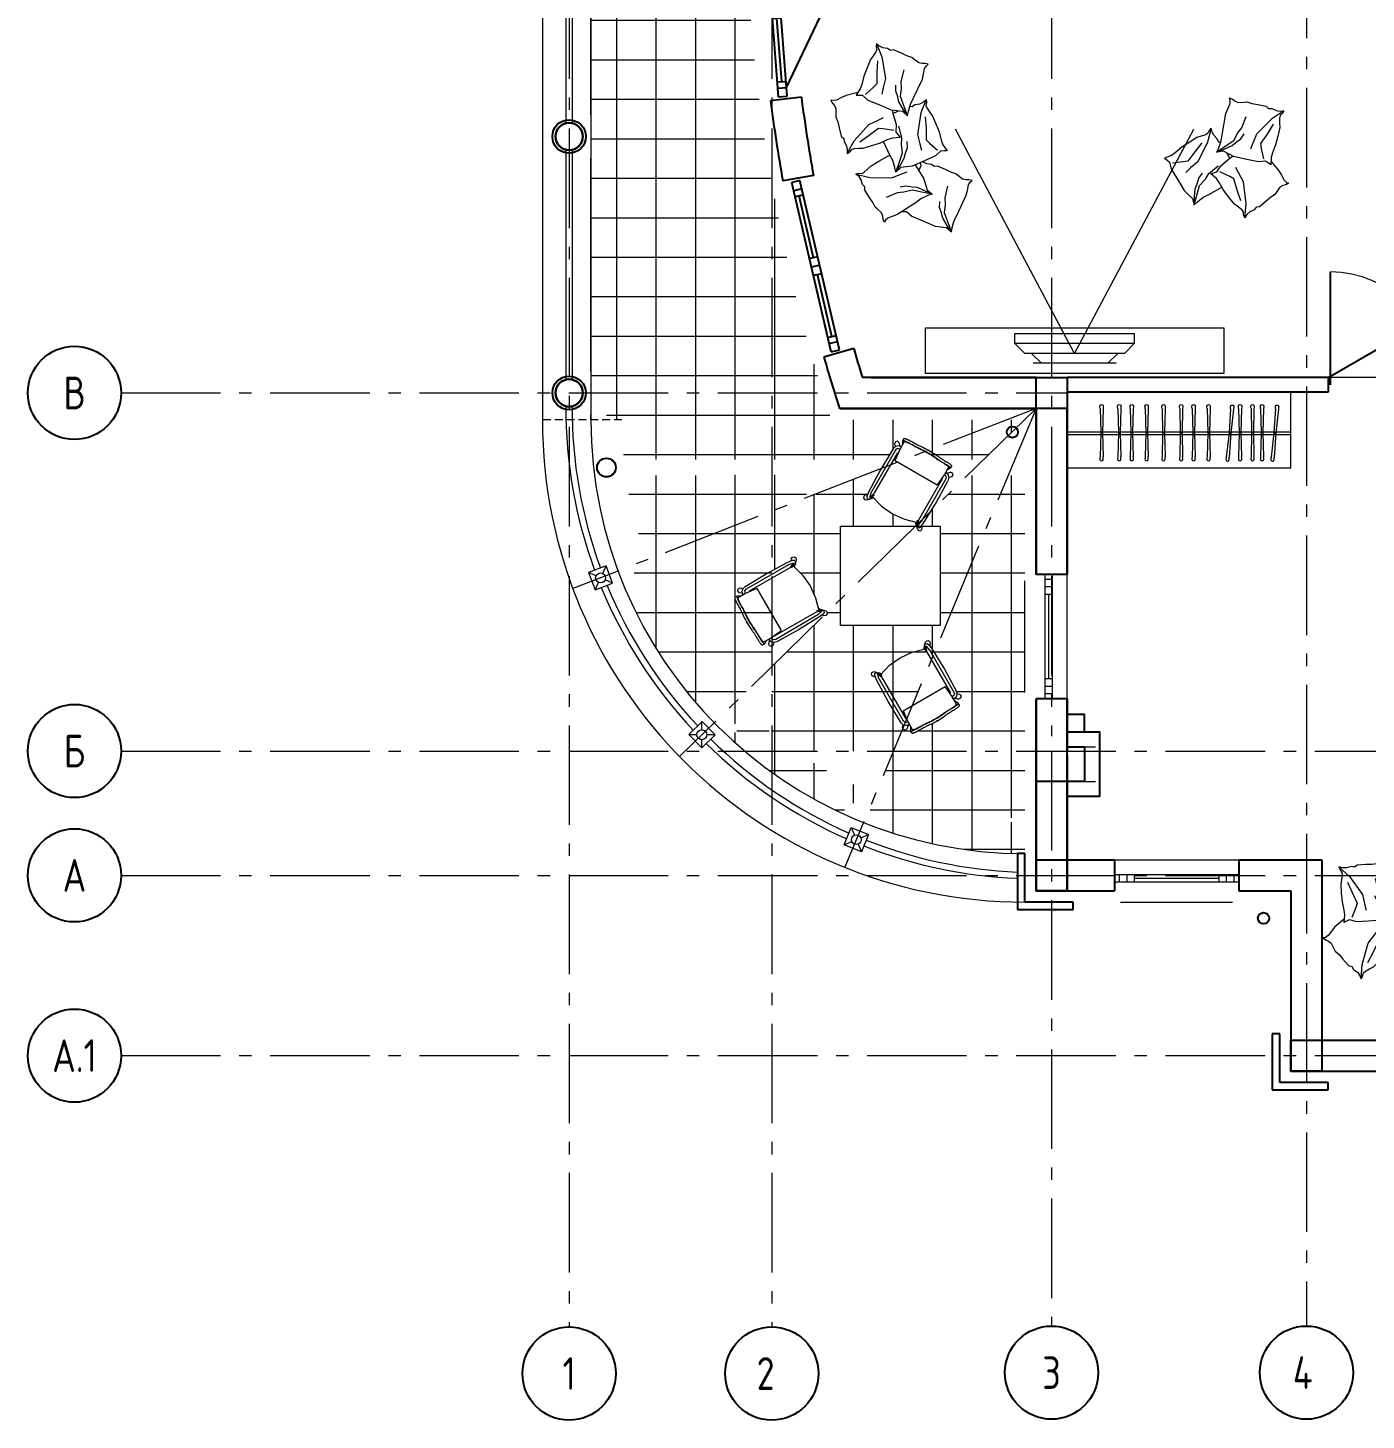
# Model space of a CAD drawing. Header units: millimetres. Extents: x -133165 to 20117, y 15722 to 63536.
# Drawn here: x -93596 to -82833, y 16058 to 27257 of the extents above; entities that cross this region are included whole.
import ezdxf
from ezdxf.enums import TextEntityAlignment as Align

# ---------------------------------------------------------------- set-up
doc = ezdxf.new("R2010")
doc.units = ezdxf.units.MM
for name, pattern in [('GOST2.303 5', [24, 20, -1.5, 1, -1.5]), ('GOST2.303 6', [12, 8, -1.5, 1, -1.5]), ('HIDDEN', [9.525, 6.35, -3.175])]:
    doc.linetypes.add(name, pattern=pattern)
doc.layers.get('0').update_dxf_attribs({"lineweight": 15})
for name, color, linetype, lineweight in [('axis', 7, 'GOST2.303 5', 9), ('columns', 170, 'Continuous', 30), ('Furniture', 28, 'Continuous', 9), ('hatch', 8, 'Continuous', 5), ('v', 140, 'Continuous', 20), ('wall', 5, 'Continuous', 60)]:
    doc.layers.add(name, color=color, linetype=linetype, lineweight=lineweight)
for name, color, linetype in [('cornice', 251, 'Continuous'), ('hidden', 9, 'HIDDEN'), ('windows', 8, 'Continuous')]:
    doc.layers.add(name, color=color, linetype=linetype)
doc.styles.add('GOST 2.304', font='CS_Gost2304.shx')
pattern_1 = [(0, (161012.64, 171779.28), (0, 317.5), []), (90, (161012.64, 171779.28), (-317.5, 2e-14), [])]

# ---------------------------------------------------------------- blocks, each defined once
blk = doc.blocks.new('karniz-450mm')
at = {"layer": 'cornice', "ltscale": 50}
for p, q in [((0, 390), (-60, 390)), ((-60, 390), (-60, -60)), ((0, 0), (0, 390)), ((390, 0), (0, 0)), ((390, -60), (390, 0)), ((-60, -60), (390, -60))]:
    blk.add_line(p, q, dxfattribs=at)
blk = doc.blocks.new('zimnisadokna')
at = {"layer": 'v', "lineweight": 25, "ltscale": 100}
for p, q in [((0, 0), (66, -15)), ((0, 0), (-317, -1364)), ((66, -15), (-251, -1379)), ((-16, -68), (50, -84)), ((50, -84), (233, -686)), ((6, -125), (-110, -621)), ((-27, -117), (39, -132)), ((-77, -629), (-143, -614)), ((-141, -758), (-257, -1254)), ((-108, -765), (-175, -750)), ((-93, -697), (-159, -682)), ((-235, -1311), (195, -851)), ((-235, -1311), (-302, -1295)), ((-224, -1262), (-290, -1247)), ((-251, -1379), (-317, -1364))]:
    blk.add_line(p, q, dxfattribs=at)
blk = doc.blocks.new('тв1')
at = {"lineweight": 0}
for p, q in [((10002828, -9212418), (10001025, -9211459)), ((10002748, -9211938), (10002748, -9212898)), ((10002748, -9211938), (10002828, -9212018)), ((10002828, -9212018), (10002828, -9212818)), ((10002828, -9212070), (10002908, -9212150)), ((10002908, -9212083), (10002908, -9212752)), ((10002828, -9212418), (10001025, -9213376)), ((10002828, -9212765), (10002908, -9212685)), ((10002748, -9212898), (10002828, -9212818))]:
    blk.add_line(p, q, dxfattribs=at)
for p, q in [((10002668, -9212898), (10002668, -9211938)), ((10002668, -9211938), (10002748, -9211938)), ((10002748, -9211938), (10002748, -9212898)), ((10002748, -9212898), (10002668, -9212898))]:
    blk.add_line(p, q)
blk = doc.blocks.new('7')
for p, q in [((34722, 36776), (34660, 36700)), ((34733, 36830), (34722, 36776)), ((34743, 36929), (34731, 36879)), ((34731, 36879), (34733, 36830)), ((34766, 36902), (34743, 36929)), ((34810, 36871), (34766, 36902)), ((34901, 36854), (34810, 36871)), ((34981, 36836), (34901, 36854)), ((35296, 36689), (34981, 36836)), ((34168, 36459), (34268, 36526)), ((34268, 36526), (34268, 36481)), ((34608, 36586), (34566, 36499)), ((34634, 36666), (34608, 36586)), ((34660, 36700), (34634, 36666)), ((35021, 36494), (34832, 36541)), ((35436, 36549), (35263, 36484)), ((35384, 36643), (35296, 36689)), ((35464, 36527), (35347, 36458)), ((35497, 36609), (35384, 36643)), ((35571, 36596), (35436, 36549)), ((35571, 36596), (35464, 36527)), ((35489, 36428), (35500, 36516)), ((35571, 36596), (35497, 36609)), ((35500, 36516), (35571, 36596)), ((33639, 36244), (33695, 36288)), ((33695, 36288), (33829, 36345)), ((33829, 36345), (33961, 36399)), ((33961, 36399), (34096, 36432)), ((34096, 36432), (34168, 36459)), ((34144, 36245), (34257, 36374)), ((34268, 36481), (34270, 36423)), ((34270, 36423), (34347, 36338)), ((34347, 36338), (34424, 36162)), ((34519, 36319), (34488, 36276)), ((34566, 36499), (34511, 36373)), ((34511, 36373), (34519, 36319)), ((34893, 36204), (34962, 36286)), ((34962, 36286), (34909, 36170)), ((34962, 36286), (34935, 36146)), ((34962, 36286), (34986, 36215)), ((35127, 36500), (35021, 36494)), ((35177, 36406), (35078, 36409)), ((35263, 36484), (35127, 36500)), ((35270, 36438), (35177, 36406)), ((35347, 36458), (35270, 36438)), ((35393, 36135), (35476, 36335)), ((35476, 36335), (35489, 36428)), ((32852, 36071), (32790, 35994)), ((32862, 36125), (32852, 36071)), ((32872, 36224), (32860, 36173)), ((32860, 36173), (32862, 36125)), ((32896, 36196), (32872, 36224)), ((32939, 36166), (32896, 36196)), ((33030, 36149), (32939, 36166)), ((33111, 36130), (33030, 36149)), ((33425, 35983), (33111, 36130)), ((33438, 36189), (33489, 36194)), ((33482, 36140), (33438, 36189)), ((33438, 36189), (33655, 36106)), ((33509, 36088), (33482, 36140)), ((33489, 36194), (33538, 36185)), ((33522, 36010), (33509, 36088)), ((33538, 36185), (33575, 36199)), ((33575, 36199), (33639, 36244)), ((33655, 36106), (34003, 36052)), ((33718, 36175), (33901, 36188)), ((33901, 36188), (34088, 36193)), ((34003, 36052), (34154, 36089)), ((34088, 36193), (34144, 36245)), ((34154, 36089), (34257, 36113)), ((34424, 36162), (34510, 35963)), ((34450, 36145), (34438, 36131)), ((34477, 36199), (34450, 36145)), ((34454, 36092), (34459, 36092)), ((34459, 36092), (34507, 36102)), ((34488, 36276), (34477, 36199)), ((34507, 36102), (34544, 36088)), ((34532, 36042), (34718, 36154)), ((34544, 36088), (34574, 36067)), ((34718, 36154), (34808, 36180)), ((34808, 36180), (34893, 36204)), ((34909, 36170), (34858, 36044)), ((34935, 36146), (34897, 35965)), ((34986, 36215), (35037, 36107)), ((35037, 36107), (35094, 36027)), ((35318, 35958), (35393, 36135)), ((32737, 35880), (32695, 35794)), ((32763, 35960), (32737, 35880)), ((32790, 35994), (32763, 35960)), ((33150, 35789), (32962, 35836)), ((33566, 35843), (33393, 35779)), ((33513, 35938), (33425, 35983)), ((33627, 35904), (33513, 35938)), ((33552, 35967), (33522, 36010)), ((33547, 35928), (33552, 35967)), ((33701, 35891), (33566, 35843)), ((33701, 35891), (33594, 35821)), ((33701, 35891), (33627, 35904)), ((33630, 35810), (33701, 35891)), ((34212, 35888), (34113, 35885)), ((34305, 35858), (34212, 35888)), ((34382, 35839), (34305, 35858)), ((34500, 35771), (34382, 35839)), ((34488, 36015), (34532, 36042)), ((34510, 35963), (34524, 35871)), ((34524, 35871), (34536, 35783)), ((34641, 35784), (34603, 35883)), ((34850, 35964), (34832, 35868)), ((34832, 35868), (34849, 35771)), ((34858, 36044), (34850, 35964)), ((34897, 35965), (34932, 35832)), ((35094, 36027), (35286, 35737)), ((35240, 35814), (35242, 35872)), ((35242, 35872), (35318, 35958)), ((32649, 35614), (32618, 35570)), ((32695, 35794), (32640, 35667)), ((32640, 35667), (32649, 35614)), ((33257, 35794), (33150, 35789)), ((33307, 35701), (33208, 35703)), ((33393, 35779), (33257, 35794)), ((33399, 35732), (33307, 35701)), ((33477, 35752), (33399, 35732)), ((33594, 35821), (33477, 35752)), ((33522, 35430), (33606, 35629)), ((33606, 35629), (33619, 35722)), ((33663, 35662), (33609, 35647)), ((33619, 35722), (33630, 35810)), ((33644, 35702), (33622, 35747)), ((33658, 35661), (33644, 35702)), ((33848, 35715), (33663, 35662)), ((33963, 35709), (33848, 35715)), ((34056, 35798), (33869, 35749)), ((33905, 35499), (33933, 35668)), ((34009, 35744), (33963, 35709)), ((34043, 35773), (34009, 35744)), ((34055, 35653), (34043, 35773)), ((34080, 35580), (34055, 35653)), ((34163, 35794), (34056, 35798)), ((34298, 35811), (34163, 35794)), ((34473, 35749), (34298, 35811)), ((34421, 35654), (34334, 35607)), ((34534, 35689), (34421, 35654)), ((34608, 35703), (34473, 35749)), ((34608, 35703), (34500, 35771)), ((34608, 35703), (34534, 35689)), ((34536, 35783), (34608, 35703)), ((34699, 35640), (34641, 35784)), ((34692, 35287), (34699, 35640)), ((34932, 35832), (34942, 35726)), ((34942, 35726), (35017, 35547)), ((35240, 35806), (35240, 35814)), ((35286, 35737), (35316, 35661)), ((35316, 35661), (35346, 35573)), ((32537, 35391), (32753, 35476)), ((32580, 35440), (32537, 35391)), ((32537, 35391), (32588, 35386)), ((32606, 35493), (32580, 35440)), ((32588, 35386), (32637, 35396)), ((32618, 35570), (32606, 35493)), ((32637, 35396), (32674, 35382)), ((32753, 35476), (33100, 35535)), ((32817, 35408), (32999, 35398)), ((32999, 35398), (33187, 35395)), ((33100, 35535), (33252, 35499)), ((33187, 35395), (33243, 35343)), ((33252, 35499), (33355, 35476)), ((33448, 35253), (33522, 35430)), ((33778, 35407), (33731, 35502)), ((33844, 35267), (33778, 35407)), ((33900, 35422), (33905, 35499)), ((34015, 35274), (33900, 35422)), ((34139, 35455), (34080, 35580)), ((34334, 35607), (34117, 35503)), ((34182, 35318), (34139, 35455)), ((34360, 35551), (34337, 35609)), ((34431, 35427), (34360, 35551)), ((34506, 35303), (34431, 35427)), ((35199, 35400), (35169, 35369)), ((35265, 35473), (35199, 35400)), ((35317, 35491), (35265, 35473)), ((35365, 35496), (35317, 35491)), ((35346, 35573), (35383, 35535)), ((35414, 35515), (35365, 35496)), ((35383, 35535), (35414, 35515)), ((32674, 35382), (32738, 35338)), ((32738, 35338), (32795, 35295)), ((32795, 35295), (32930, 35239)), ((32930, 35239), (33062, 35187)), ((33062, 35187), (33198, 35155)), ((33243, 35343), (33358, 35215)), ((33370, 35109), (33371, 35166)), ((33371, 35166), (33448, 35253)), ((34107, 35032), (33844, 35267)), ((34121, 35125), (34015, 35274)), ((34222, 35179), (34182, 35318)), ((34224, 35107), (34222, 35179)), ((34557, 35253), (34506, 35303)), ((34610, 35195), (34557, 35253)), ((34630, 35161), (34610, 35195)), ((34639, 35061), (34692, 35287)), ((34805, 35168), (34730, 35145)), ((34843, 35204), (34805, 35168)), ((34897, 35204), (34843, 35204)), ((35014, 35277), (34897, 35204)), ((35094, 35331), (35014, 35277)), ((35169, 35369), (35094, 35331)), ((33198, 35155), (33270, 35130)), ((33270, 35130), (33371, 35064)), ((33327, 35092), (33373, 34903)), ((33371, 35064), (33370, 35109)), ((34309, 34917), (34107, 35032)), ((34230, 35030), (34224, 35107)), ((34242, 34992), (34230, 35030)), ((34280, 34960), (34242, 34992)), ((34309, 34917), (34280, 34960)), ((34627, 35111), (34630, 35161)), ((34639, 35061), (34627, 35111)), ((34681, 35111), (34639, 35061)), ((34730, 35145), (34681, 35111)), ((33373, 34903), (33409, 34829)), ((33409, 34829), (33452, 34747)), ((33452, 34747), (33456, 34694)), ((33533, 34713), (33581, 34738)), ((33581, 34738), (33679, 34738)), ((33679, 34738), (33723, 34738)), ((33723, 34738), (33801, 34768)), ((33801, 34768), (33895, 34789)), ((33895, 34789), (34028, 34825)), ((34028, 34825), (34065, 34865)), ((34065, 34865), (34118, 34869)), ((34118, 34869), (34186, 34908)), ((34186, 34908), (34244, 34920)), ((34244, 34920), (34309, 34917)), ((33456, 34694), (33449, 34659)), ((33449, 34659), (33496, 34681)), ((33496, 34681), (33533, 34713))]:
    blk.add_line(p, q)
blk = doc.blocks.new('A$C572B1103')
for p, q in [((72, 882), (82, 913)), ((82, 913), (97, 893)), ((82, 913), (101, 799)), ((502, 919), (483, 887)), ((502, 919), (500, 848)), ((502, 919), (516, 857)), ((527, 871), (502, 919)), ((-49, 741), (-10, 797)), ((-10, 797), (15, 808)), ((15, 808), (26, 832)), ((26, 832), (56, 857)), ((56, 857), (72, 882)), ((97, 893), (105, 869)), ((101, 799), (166, 635)), ((105, 869), (121, 857)), ((121, 857), (156, 841)), ((147, 789), (199, 714)), ((156, 841), (190, 828)), ((190, 828), (248, 785)), ((248, 785), (305, 742)), ((410, 807), (324, 723)), ((447, 840), (410, 807)), ((483, 887), (447, 840)), ((500, 848), (500, 755)), ((516, 857), (527, 790)), ((527, 790), (523, 750)), ((566, 851), (527, 871)), ((608, 828), (566, 851)), ((686, 754), (608, 828)), ((-103, 669), (-76, 701)), ((-76, 701), (-49, 741)), ((199, 714), (249, 634)), ((305, 742), (354, 692)), ((354, 692), (383, 668)), ((468, 694), (452, 644)), ((500, 755), (468, 694)), ((521, 701), (503, 655)), ((523, 750), (521, 701)), ((606, 639), (634, 684)), ((755, 688), (686, 754)), ((782, 637), (755, 688)), ((-187, 554), (-169, 572)), ((-169, 572), (-148, 584)), ((-148, 584), (-127, 602)), ((-127, 602), (-111, 649)), ((-111, 649), (-103, 669)), ((166, 635), (221, 580)), ((221, 580), (257, 542)), ((249, 634), (285, 624)), ((285, 624), (370, 608)), ((394, 615), (377, 560)), ((383, 668), (438, 642)), ((418, 630), (394, 615)), ((452, 644), (397, 564)), ((438, 642), (418, 630)), ((528, 402), (562, 575)), ((562, 575), (606, 639)), ((608, 504), (643, 591)), ((643, 591), (677, 608)), ((677, 608), (757, 639)), ((757, 553), (781, 583)), ((781, 583), (830, 618)), ((809, 626), (782, 637)), ((830, 618), (809, 626)), ((-169, 551), (-187, 554)), ((-145, 540), (-169, 551)), ((-114, 506), (-145, 540)), ((-86, 476), (-114, 506)), ((-5, 422), (-86, 476)), ((38, 430), (91, 451)), ((91, 451), (187, 456)), ((187, 456), (296, 461)), ((296, 461), (341, 451)), ((321, 482), (304, 459)), ((319, 480), (336, 467)), ((377, 560), (321, 482)), ((336, 467), (353, 448)), ((341, 451), (385, 441)), ((435, 461), (384, 422)), ((385, 441), (435, 461)), ((435, 461), (389, 406)), ((435, 461), (428, 424)), ((571, 420), (608, 504)), ((670, 443), (718, 496)), ((718, 496), (757, 553)), ((-11, 448), (11, 440)), ((3, 389), (-11, 448)), ((-5, 282), (3, 351)), ((3, 351), (3, 389)), ((11, 440), (38, 430)), ((99, 340), (59, 416)), ((113, 304), (99, 340)), ((174, 317), (181, 369)), ((308, 346), (278, 308)), ((331, 379), (308, 346)), ((389, 406), (329, 335)), ((384, 422), (331, 379)), ((428, 424), (425, 365)), ((425, 365), (431, 315)), ((426, 382), (445, 378)), ((445, 378), (460, 356)), ((460, 356), (494, 337)), ((494, 337), (514, 315)), ((530, 286), (528, 402)), ((545, 334), (558, 349)), ((558, 349), (590, 371)), ((590, 371), (620, 390)), ((620, 390), (670, 443)), ((-4, 210), (-5, 282)), ((77, 87), (164, 240)), ((83, 216), (113, 304)), ((164, 240), (174, 317)), ((278, 308), (262, 262)), ((313, 269), (292, 220)), ((329, 335), (313, 269)), ((431, 315), (446, 142)), ((514, 315), (530, 286)), ((530, 286), (541, 309)), ((541, 309), (545, 334)), ((-1, 138), (-4, 210)), ((10, 104), (-1, 138)), ((56, 128), (83, 216)), ((292, 220), (282, 123)), ((446, 142), (441, 102)), ((0, 0), (77, 87)), ((0, 0), (7, 25)), ((30, 12), (0, 0)), ((7, 25), (20, 46)), ((19, 66), (10, 104)), ((20, 46), (19, 66)), ((60, 15), (30, 12)), ((98, 7), (60, 15)), ((124, 14), (98, 7)), ((148, 1), (124, 14)), ((216, 5), (148, 1)), ((264, 10), (216, 5)), ((306, 9), (264, 10)), ((327, 15), (306, 9)), ((373, 31), (327, 15)), ((400, 27), (373, 31)), ((423, 18), (400, 27)), ((449, 14), (423, 18)), ((441, 102), (433, 56)), ((433, 56), (440, 30)), ((440, 30), (449, 14))]:
    blk.add_line(p, q)
blk = doc.blocks.new('кресло2')
at = {"linetype": 'Continuous'}
for p, q in [((26957, -20359), (26957, -20379)), ((26973, -20406), (26958, -20380)), ((26973, -20448), (26973, -20380)), ((27185, -20341), (27175, -20341)), ((27175, -20363), (27185, -20363)), ((27400, -20380), (27384, -20406)), ((27400, -20361), (27400, -20380)), ((26913, -20434), (26930, -20450)), ((26963, -20428), (26942, -20407)), ((26945, -20474), (26946, -20866)), ((26961, -20385), (26960, -20385)), ((26972, -20866), (26972, -20482)), ((26985, -20548), (26973, -20448)), ((27384, -20449), (27375, -20548)), ((27384, -20381), (27384, -20448)), ((27387, -20866), (27387, -20482)), ((27396, -20428), (27417, -20407)), ((27413, -20866), (27414, -20474)), ((27446, -20434), (27429, -20450)), ((26985, -20548), (27375, -20548)), ((26915, -20907), (26928, -20895)), ((26925, -20869), (26931, -20909)), ((26931, -20909), (26937, -20920)), ((26942, -20937), (26959, -20920)), ((26946, -20865), (26955, -20908)), ((26972, -20866), (26955, -20908)), ((26959, -20920), (26966, -20907)), ((26963, -20917), (26984, -20895)), ((26979, -20873), (26966, -20907)), ((27396, -20917), (27375, -20895)), ((27393, -20907), (27379, -20873)), ((27404, -20908), (27387, -20866)), ((27393, -20907), (27400, -20920)), ((27415, -20935), (27400, -20920)), ((27404, -20908), (27413, -20865)), ((27422, -20920), (27428, -20909)), ((27428, -20909), (27434, -20869)), ((27444, -20907), (27431, -20895))]:
    blk.add_line(p, q, dxfattribs=at)
for points in [[(26957, -20359), (26957, -20358), (26958, -20357), (26960, -20356), (26961, -20355), (26963, -20354), (26966, -20354), (26968, -20353), (26970, -20353), (26971, -20353), (26972, -20352), (26974, -20352), (26975, -20352), (26976, -20352), (26977, -20352), (26978, -20352), (26979, -20351), (26981, -20351), (26982, -20351), (26984, -20351), (26985, -20351), (26987, -20351), (26989, -20350), (26990, -20350), (26992, -20350), (27001, -20350), (27011, -20349), (27021, -20349), (27030, -20349), (27040, -20349), (27050, -20349), (27059, -20349), (27069, -20348), (27076, -20348), (27083, -20347), (27090, -20347), (27096, -20346), (27103, -20345), (27110, -20345), (27117, -20344), (27124, -20344), (27140, -20342), (27157, -20342), (27173, -20341), (27190, -20341), (27206, -20342), (27222, -20342), (27239, -20343), (27255, -20345), (27260, -20345), (27265, -20346), (27270, -20346), (27275, -20347), (27281, -20347), (27286, -20348), (27291, -20348), (27296, -20348), (27303, -20349), (27310, -20349), (27318, -20349), (27325, -20350), (27333, -20350), (27340, -20350), (27347, -20350), (27355, -20350), (27359, -20350), (27364, -20350), (27369, -20350), (27373, -20350), (27378, -20351), (27382, -20351), (27387, -20352), (27391, -20354), (27393, -20354), (27394, -20355), (27396, -20356), (27397, -20356), (27398, -20357), (27399, -20358), (27400, -20360), (27400, -20361)], [(26958, -20380), (26957, -20379), (26957, -20377), (26959, -20376), (26960, -20375), (26962, -20374), (26965, -20374), (26968, -20373), (26970, -20372), (26971, -20372), (26972, -20372), (26974, -20372), (26975, -20372), (26976, -20372), (26977, -20371), (26978, -20371), (26979, -20371), (26981, -20371), (26982, -20371), (26984, -20370), (26985, -20370), (26987, -20370), (26989, -20370), (26990, -20370), (26992, -20370), (27001, -20369), (27011, -20369), (27021, -20369), (27030, -20369), (27040, -20368), (27050, -20368), (27059, -20368), (27069, -20368), (27076, -20367), (27083, -20367), (27090, -20366), (27096, -20366), (27103, -20365), (27110, -20364), (27117, -20364), (27124, -20363), (27140, -20362), (27157, -20361), (27173, -20361), (27190, -20361), (27206, -20361), (27222, -20362), (27239, -20363), (27255, -20364), (27260, -20365), (27265, -20365), (27270, -20366), (27275, -20366), (27281, -20367), (27286, -20367), (27291, -20368), (27296, -20368), (27303, -20369), (27310, -20369), (27318, -20369), (27325, -20369), (27333, -20369), (27340, -20369), (27347, -20369), (27355, -20369), (27359, -20369), (27364, -20369), (27369, -20370), (27373, -20370), (27378, -20370), (27382, -20371), (27387, -20372), (27391, -20373), (27393, -20374), (27394, -20375), (27396, -20375), (27397, -20376), (27398, -20377), (27399, -20378), (27400, -20379), (27400, -20380)], [(26973, -20380), (26973, -20380), (26973, -20380), (26973, -20380), (26973, -20380), (26973, -20380), (26973, -20379), (26973, -20379), (26973, -20379), (26973, -20378), (26974, -20378), (26974, -20378), (26975, -20377), (26975, -20377), (26976, -20377), (26976, -20376), (26977, -20376), (26982, -20375), (26986, -20374), (26991, -20373), (26996, -20372), (27001, -20372), (27006, -20371), (27011, -20371), (27016, -20371), (27022, -20371), (27028, -20370), (27034, -20370), (27040, -20370), (27046, -20370), (27052, -20370), (27058, -20370), (27064, -20370), (27072, -20369), (27080, -20369), (27088, -20368), (27096, -20368), (27104, -20367), (27112, -20366), (27120, -20366), (27128, -20365), (27139, -20364), (27151, -20364), (27162, -20364), (27173, -20363), (27184, -20363), (27196, -20364), (27207, -20364), (27218, -20365), (27226, -20365), (27234, -20366), (27242, -20366), (27251, -20367), (27259, -20368), (27267, -20369), (27275, -20369), (27283, -20369), (27291, -20370), (27299, -20370), (27307, -20370), (27315, -20370), (27323, -20370), (27331, -20370), (27339, -20371), (27347, -20371), (27350, -20372), (27353, -20372), (27357, -20372), (27360, -20373), (27364, -20373), (27367, -20374), (27371, -20374), (27374, -20375), (27375, -20375), (27376, -20376), (27378, -20376), (27379, -20377), (27380, -20377), (27381, -20378), (27382, -20378), (27383, -20379), (27383, -20379), (27383, -20379), (27384, -20380), (27384, -20380), (27384, -20380), (27384, -20380), (27384, -20380), (27384, -20380)], [(26942, -20407), (26924, -20404), (26911, -20416), (26913, -20434)], [(26924, -20473), (26919, -20671), (26925, -20869)], [(26973, -20427), (26949, -20432), (26930, -20449), (26924, -20473)], [(26973, -20448), (26953, -20454), (26945, -20474)], [(27435, -20471), (27428, -20448), (27409, -20431), (27384, -20427)], [(27414, -20474), (27411, -20460), (27399, -20450), (27384, -20448)], [(27446, -20434), (27448, -20416), (27435, -20404), (27417, -20407)], [(27434, -20869), (27440, -20671), (27435, -20473)], [(26915, -20907), (26909, -20921), (26915, -20935), (26928, -20941), (26942, -20937)], [(26937, -20920), (26948, -20924), (26959, -20920)], [(26972, -20891), (27074, -20920), (27179, -20929), (27285, -20919), (27387, -20890)], [(27400, -20920), (27411, -20924), (27422, -20920)], [(27417, -20937), (27431, -20941), (27444, -20935), (27449, -20921), (27444, -20907)]]:
    blk.add_lwpolyline(points, dxfattribs=at)

msp = doc.modelspace()

# ---------------------------------------------------------------- hatches: boundary and pattern name
at = {"layer": 'hatch', "lineweight": 0, "ltscale": 100}
h = msp.add_hatch(dxfattribs=at)
h.set_pattern_fill('NET', color=256, scale=100, style=0)
h.set_pattern_definition(pattern_1)
h.paths.add_polyline_path([(-87613, 30880.8), (-87613, 35620.4, 0.0308361), (-87946.3, 35348.5), (-87872.5, 35268.7), (-88117.9, 35017.3), (-88194.8, 35094.2, 0.0789282), (-88781.6, 34169.7), (-88678.4, 34131.1), (-88801, 33803.3), (-88904.2, 33841.8, 0.077059), (-89068, 32785.1), (-89068, 32745.1), (-89068, 32570.1), (-89068, 32395.1), (-89068, 30682.6), (-89068, 30507.6), (-89068, 30332.6), (-89068, 28620.1), (-89068, 28445.1), (-89068, 28270.1), (-89068, 26557.6), (-89068, 26382.6), (-89068, 26207.6), (-89068, 24495.1), (-89068, 24320.1), (-87613, 24320.1), (-87613, 26008.8, -0.0365202), (-87821.7, 28025.2, -0.0516166)])
h.paths.add_polyline_path([(-87202.1, 24320.1, -0.0313004), (-87613, 26008.8), (-87613, 24320.1)], flags=17)
h = msp.add_hatch(dxfattribs=at)
h.set_pattern_fill('NET', color=256, scale=100, style=0)
h.set_pattern_definition(pattern_1)
h.paths.add_polyline_path([(-87613, 23785.1), (-87613, 24320.1), (-88943, 24320.1), (-88943, 24105.1), (-88818, 24105.1, 0.0247367), (-88802.2, 23785.1)])
h = msp.add_hatch(dxfattribs=at)
h.set_pattern_fill('NET', color=256, scale=100, style=0)
h.set_pattern_definition(pattern_1)
h.paths.add_polyline_path([(-86601.4, 23931.4), (-86587.6, 23919.2), (-86579.4, 23889.5), (-86571, 23886.7), (-86547.9, 23926.8), (-86546.5, 23929.4), (-86539.9, 23928.4), (-86530.2, 23925.5), (-86521.1, 23921.8), (-86512.4, 23917.6), (-86502.5, 23912.4), (-86494.7, 23908.1), (-86489.5, 23905.2), (-86484.3, 23902.2), (-86479.1, 23899.3), (-86473.9, 23896.4), (-86468.7, 23893.5), (-86463.5, 23890.7), (-86456.3, 23887), (-86449.1, 23883.4), (-86441.8, 23879.8), (-86434.5, 23876.4), (-86427.2, 23872.9), (-86419.9, 23869.5), (-86412.6, 23866), (-86405.4, 23862.5), (-86395.3, 23857.6), (-86385.3, 23852.4), (-86375.4, 23847.2), (-86364.6, 23841.1), (-86357.1, 23836.8), (-86346.3, 23830.3), (-86336.8, 23824.4), (-86327.4, 23818.2), (-86320.6, 23813.7), (-86313.9, 23809), (-86307.2, 23804.3), (-86300.5, 23799.7), (-86293.8, 23795), (-86287.1, 23790.4), (-86280.3, 23785.8), (-86279.1, 23785.1), (-85907.8, 23785.1), (-85580.2, 24105.1), (-87133.3, 24105.1, -0.0040611), (-87202.1, 24320.1), (-87613, 24320.1), (-87613, 23785.1), (-86689, 23785.1), (-86636.2, 23871.7), (-86619.8, 23887.7), (-86626.2, 23910), (-86619.4, 23927.2)])
h = msp.add_hatch(dxfattribs=at)
h.set_pattern_fill('NET', color=256, scale=100, style=0)
h.set_pattern_definition(pattern_1)
h.paths.add_polyline_path([(-88786.6, 23655.1, 0.0540134), (-88615.8, 22978.3), (-87613, 23368.4), (-87613, 23655.1)])
edge = h.paths.add_edge_path()
edge.add_line((-87966.6, 23346.4), (-87333.7, 23346.4))
edge.add_line((-87333.7, 23346.4), (-87333.7, 23661.4))
edge.add_line((-87333.7, 23661.4), (-87966.6, 23661.4))
edge.add_line((-87966.6, 23661.4), (-87966.6, 23346.4))
edge.add_line((-88011.7, 23388.9), (-87288.6, 23388.9))
h = msp.add_hatch(dxfattribs=at)
h.set_pattern_fill('NET', color=256, scale=100, style=0)
h.set_pattern_definition(pattern_1)
h.paths.add_polyline_path([(-86554.8, 21650.5), (-86548.6, 21649.1), (-86528.8, 21696.7), (-86557.4, 21764), (-86482.8, 21807), (-86329.7, 22174.5), (-86367.5, 22239.8), (-86374, 22284.9), (-86344.9, 22251.3), (-86317.4, 22204.1), (-85738.7, 23593.3), (-85738.7, 23655.1), (-86040.9, 23655.1), (-86332.5, 23370.3), (-86392.4, 23273.3), (-86408.3, 23253.9), (-86407.1, 23249.4), (-86259.8, 23249.4), (-86259.8, 22449.4), (-87059.8, 22449.4), (-87059.8, 22660), (-87168.5, 22553.9), (-87167.7, 22542.3), (-87177.1, 22530.9), (-87191.8, 22529.2), (-87193.4, 22529.6), (-87613, 22119.7), (-87613, 21583.9, 0.0185377), (-87420.7, 21440.1), (-86635.7, 21440.1), (-86559.7, 21622.4), (-86562.4, 21629.4), (-86556.1, 21651.7)])
edge = h.paths.add_edge_path()
edge.add_line((-87966.6, 23346.4), (-87333.7, 23346.4))
edge.add_line((-87333.7, 23346.4), (-87333.7, 23661.4))
edge.add_line((-87333.7, 23661.4), (-87966.6, 23661.4))
edge.add_line((-87966.6, 23661.4), (-87966.6, 23346.4))
edge.add_line((-88011.7, 23388.9), (-87288.6, 23388.9))
h.paths.add_polyline_path([(-85631.2, 21880.3), (-85631.2, 22744.6), (-86019.3, 22744.6), (-86019.3, 21880.3)], flags=9)
h = msp.add_hatch(dxfattribs=at)
h.set_pattern_fill('NET', color=256, scale=100, style=0)
h.set_pattern_definition(pattern_1)
h.paths.add_polyline_path([(-86803.3, 23484.9), (-86818.4, 23472.9), (-86829.7, 23466.4), (-86852.2, 23460.5), (-86866.9, 23463.8), (-86875.1, 23476.1), (-86872.7, 23490.7), (-86860.8, 23499.5), (-86842.3, 23504.4), (-86833.5, 23527.9), (-86764.9, 23655.1), (-86876.1, 23655.1), (-87613, 23368.4), (-87613, 22890), (-87484.3, 22959.3), (-87460.8, 22968.2), (-87455.9, 22986.6), (-87447.1, 22998.5), (-87432.5, 23001), (-87420.2, 22992.7), (-87416.9, 22978), (-87422.8, 22955.5), (-87429.3, 22944.3), (-87441.3, 22929.1), (-87365.9, 22855.6), (-87304.8, 22768.9), (-87260.6, 22672.4), (-87235, 22570.5), (-87215.2, 22573.4), (-87202.2, 22573.4), (-87179.7, 22567.3), (-87166.9, 22555.4), (-87059.8, 22660), (-87059.8, 23249.4), (-86456.3, 23249.4), (-86450.1, 23255.4), (-86457.3, 23281.7), (-86546.6, 23304.2), (-86643, 23348.4), (-86729.8, 23409.6)])
h = msp.add_hatch(dxfattribs=at)
h.set_pattern_fill('NET', color=256, scale=100, style=0)
h.set_pattern_definition(pattern_1)
h.paths.add_polyline_path([(-85578, 23720.1), (-85638.7, 23720.1), (-85638.7, 23655.1), (-85713, 23655.1), (-86306.5, 22230.2), (-86224.6, 22097.4), (-86129, 21922.3), (-86124.3, 21901.3), (-86101.4, 21895.5), (-86089.9, 21881.1), (-86095.2, 21863.4), (-86112.8, 21857.6), (-86142.8, 21865.4), (-86151, 21858.6), (-86140.3, 21840.1), (-86113.8, 21826), (-86102.7, 21806.7), (-86106, 21800.7), (-86112.7, 21793.7), (-86119.9, 21787.9), (-86127.4, 21782.8), (-86134.8, 21778.4), (-86144.2, 21772.9), (-86150.6, 21769.2), (-86156.9, 21765.5), (-86163.3, 21761.8), (-86169.6, 21758), (-86175.9, 21754.1), (-86182.1, 21750.1), (-86188.2, 21746.1), (-86192.4, 21743.2), (-86196.6, 21740.3), (-86200.7, 21737.4), (-86204.9, 21734.4), (-86209.1, 21731.5), (-86213.2, 21728.5), (-86217.4, 21725.6), (-86221.5, 21722.6), (-86235, 21713.3), (-86248.7, 21704.2), (-86262.5, 21695.4), (-86278.3, 21685.9), (-86289.2, 21679.5), (-86289.3, 21679.6), (-86290.8, 21678.7), (-86305.1, 21670.8), (-86319.7, 21663.3), (-86334.4, 21656), (-86340.7, 21653.1), (-86347, 21650.2), (-86353.3, 21647.3), (-86359.6, 21644.4), (-86366, 21641.5), (-86372.2, 21638.5), (-86378.5, 21635.5), (-86384.7, 21632.4), (-86393.2, 21627.9), (-86401.6, 21623.2), (-86410, 21618.5), (-86418.4, 21613.8), (-86426.7, 21609), (-86435.2, 21604.4), (-86443.7, 21599.9), (-86453.8, 21594.8), (-86461.3, 21591.4), (-86466.9, 21589.1), (-86473.9, 21586.6), (-86479.5, 21584.7), (-86485.6, 21584.1), (-86496.9, 21603.6), (-86496.5, 21634), (-86507.3, 21652.7), (-86515.7, 21649.9), (-86523.9, 21620.2), (-86537.7, 21608), (-86555.7, 21612.2), (-86559.7, 21622.4), (-86635.7, 21440.1), (-85578, 21440.1)])
h.paths.add_polyline_path([(-85631.2, 21880.3), (-85631.2, 22744.6), (-86019.3, 22744.6), (-86019.3, 21880.3)], flags=24)
h = msp.add_hatch(dxfattribs=at)
h.set_pattern_fill('NET', color=256, scale=100, style=0)
h.set_pattern_definition(pattern_1)
h.paths.add_polyline_path([(-87613, 23368.4), (-88615.8, 22978.3, 0.1048621), (-87897, 21842.4), (-87613, 22119.7)])
h = msp.add_hatch(dxfattribs=at)
h.set_pattern_fill('NET', color=256, scale=100, style=0)
h.set_pattern_definition(pattern_1)
h.paths.add_polyline_path([(-88615.8, 22978.3), (-88742, 22929.2), (-88678.4, 22759), (-88781.6, 22720.5, 0.08039), (-88192.9, 21795.9), (-88116, 21872.8), (-87993.9, 21747.7), (-87897, 21842.4, -0.1048621)])
h = msp.add_hatch(dxfattribs=at)
h.set_pattern_fill('NET', color=256, scale=100, style=0)
h.set_pattern_definition(pattern_1)
h.paths.add_polyline_path([(-87613, 21583.9, -0.0296588), (-87897, 21842.4), (-87993.9, 21747.7), (-87872.5, 21623.3), (-87950.4, 21545.4, 0.0312398), (-87613, 21269.8)])
h = msp.add_hatch(dxfattribs=at)
h.set_pattern_fill('NET', color=256, scale=100, style=0)
h.set_pattern_definition(pattern_1)
h.paths.add_polyline_path([(-87613, 21583.9), (-87613, 21269.8, 0.0475711), (-87040.5, 20936.3), (-86999.4, 21038.5), (-86831.2, 20970.8), (-86779.1, 21095.9, -0.0749731)])
h = msp.add_hatch(dxfattribs=at)
h.set_pattern_fill('NET', color=256, scale=100, style=0)
h.set_pattern_definition(pattern_1)
h.paths.add_polyline_path([(-85578, 21440.1), (-86635.7, 21440.1), (-86779.1, 21095.9, 0.0700582), (-85901.4, 20881.2, -0.5273481), (-85654.3, 20866, 0.005889), (-85578, 20865.1)])
h = msp.add_hatch(dxfattribs=at)
h.set_pattern_fill('NET', color=256, scale=100, style=0)
h.set_pattern_definition(pattern_1)
h.paths.add_polyline_path([(-86779.1, 21095.9), (-86831.2, 20970.8), (-86674.6, 20907.9), (-86715.7, 20805.7, 0.0832067), (-85578, 20615.1), (-85578, 20865.1, -0.0952259)])
h.paths.add_polyline_path([(-85845.5, 20790.1, -1), (-85720.5, 20790.1, -1)], flags=16)

# ---------------------------------------------------------------- linework, layer by layer
at = {"layer": 'axis', "color": 147, "linetype": 'GOST2.303 6', "lineweight": 0, "ltscale": 100}
for p, q in [((-83313, 37573.2), (-83313, 16815.4)), ((-89243, 37246.2), (-89243, 16808.3)), ((-87613, 37246.2), (-87613, 16808.3)), ((-85363, 37246.2), (-85363, 21560.1)), ((-92846.3, 24320.1), (-85238, 24320.1)), ((-85488, 24195.1), (-89212.3, 22746.3)), ((-85488, 24195.1), (-88354.9, 21395.2)), ((-85488, 24195.1), (-87025.2, 20505.1)), ((-92846.3, 21440.1), (-68638, 21440.1)), ((-85363, 21440.1), (-85363, 16815.4)), ((-92846.3, 20440.1), (-68638, 20440.1)), ((-92846.3, 18990.1), (-68638, 18990.1))]:
    msp.add_line(p, q, dxfattribs=at)
at = {"layer": 'axis', "color": 3, "linetype": 'Continuous', "lineweight": 25, "ltscale": 75}
for centre in [(-93221.3, 24320.1), (-93221.3, 21440.1), (-93221.3, 20440.1), (-93221.3, 18990.1), (-89243, 16433.3), (-87613, 16433.3), (-85363, 16440.4), (-83313, 16440.4)]:
    msp.add_circle(centre, 375, dxfattribs=at)
at = {"layer": 'columns', "lineweight": 25, "ltscale": 100}
for centre in [(-89243, 26382.6), (-89243, 24320.1)]:
    msp.add_circle(centre, 135, dxfattribs=at)
at = {"layer": 'columns', "ltscale": 100}
for centre in [(-89243, 26382.6), (-89243, 24320.1)]:
    msp.add_circle(centre, 110, dxfattribs=at)
at = {"layer": 'Furniture', "ltscale": 100}
for p, q in [((-83438.5, 23717.4), (-83438.5, 24317.4)), ((-84972.2, 24195.5), (-84967.2, 24000.5)), ((-84972.2, 24195.5), (-84967.2, 24000.5)), ((-84948.2, 24195.5), (-84953.2, 24000.5)), ((-84948.2, 24195.5), (-84953.2, 24000.5)), ((-84830.3, 24195.5), (-84825.3, 24000.5)), ((-84806.3, 24195.5), (-84811.3, 24000.5)), ((-84730.3, 24195.5), (-84725.3, 24000.5)), ((-84706.3, 24195.5), (-84711.3, 24000.5)), ((-84610.1, 24195.5), (-84605.1, 24000.5)), ((-84610.1, 24195.5), (-84605.1, 24000.5)), ((-84586.1, 24195.5), (-84591.1, 24000.5)), ((-84586.1, 24195.5), (-84591.1, 24000.5)), ((-84474.5, 24195.5), (-84469.5, 24000.5)), ((-84474.5, 24195.5), (-84469.5, 24000.5)), ((-84450.5, 24195.5), (-84455.5, 24000.5)), ((-84450.5, 24195.5), (-84455.5, 24000.5)), ((-84332.6, 24195.5), (-84327.6, 24000.5)), ((-84308.6, 24195.5), (-84313.6, 24000.5)), ((-84232.6, 24195.5), (-84227.6, 24000.5)), ((-84208.6, 24195.5), (-84213.6, 24000.5)), ((-84112.4, 24195.5), (-84107.4, 24000.5)), ((-84112.4, 24195.5), (-84107.4, 24000.5)), ((-84088.4, 24195.5), (-84093.4, 24000.5)), ((-84088.4, 24195.5), (-84093.4, 24000.5)), ((-83923.8, 24192.7), (-83935.8, 23998)), ((-83899.9, 24190.6), (-83921.9, 23996.7)), ((-83858.9, 24195.5), (-83853.9, 24000.5)), ((-83834.9, 24195.5), (-83839.9, 24000.5)), ((-83758.9, 24195.5), (-83753.9, 24000.5)), ((-83734.9, 24195.5), (-83739.9, 24000.5)), ((-83681.9, 24195.5), (-83676.9, 24000.5)), ((-83681.9, 24195.5), (-83676.9, 24000.5)), ((-83657.9, 24195.5), (-83662.9, 24000.5)), ((-83657.9, 24195.5), (-83662.9, 24000.5)), ((-83562.3, 24192.7), (-83574.3, 23998)), ((-83538.4, 24190.6), (-83560.4, 23996.7)), ((-85238, 24006.7), (-83438.5, 24006.9)), ((-85238, 23986.7), (-83438.5, 23986.9)), ((-84967.2, 24000.5), (-84972.2, 23805.5)), ((-84967.2, 24000.5), (-84972.2, 23805.5)), ((-84953.2, 24000.5), (-84948.2, 23805.5)), ((-84953.2, 24000.5), (-84948.2, 23805.5)), ((-84825.3, 24000.5), (-84830.3, 23805.5)), ((-84811.3, 24000.5), (-84806.3, 23805.5)), ((-84725.3, 24000.5), (-84730.3, 23805.5)), ((-84711.3, 24000.5), (-84706.3, 23805.5)), ((-84605.1, 24000.5), (-84610.1, 23805.5)), ((-84605.1, 24000.5), (-84610.1, 23805.5)), ((-84591.1, 24000.5), (-84586.1, 23805.5)), ((-84591.1, 24000.5), (-84586.1, 23805.5)), ((-84469.5, 24000.5), (-84474.5, 23805.5)), ((-84469.5, 24000.5), (-84474.5, 23805.5)), ((-84455.5, 24000.5), (-84450.5, 23805.5)), ((-84455.5, 24000.5), (-84450.5, 23805.5)), ((-84327.6, 24000.5), (-84332.6, 23805.5)), ((-84313.6, 24000.5), (-84308.6, 23805.5)), ((-84227.6, 24000.5), (-84232.6, 23805.5)), ((-84213.6, 24000.5), (-84208.6, 23805.5)), ((-84107.4, 24000.5), (-84112.4, 23805.5)), ((-84107.4, 24000.5), (-84112.4, 23805.5)), ((-84093.4, 24000.5), (-84088.4, 23805.5)), ((-84093.4, 24000.5), (-84088.4, 23805.5)), ((-83935.8, 23998), (-83957.8, 23804.1)), ((-83921.9, 23996.7), (-83933.9, 23802)), ((-83853.9, 24000.5), (-83858.9, 23805.5)), ((-83839.9, 24000.5), (-83834.9, 23805.5)), ((-83753.9, 24000.5), (-83758.9, 23805.5)), ((-83739.9, 24000.5), (-83734.9, 23805.5)), ((-83676.9, 24000.5), (-83681.9, 23805.5)), ((-83676.9, 24000.5), (-83681.9, 23805.5)), ((-83662.9, 24000.5), (-83657.9, 23805.5)), ((-83662.9, 24000.5), (-83657.9, 23805.5)), ((-83574.3, 23998), (-83596.3, 23804.1)), ((-83560.4, 23996.7), (-83572.4, 23802)), ((-85238, 23717.4), (-83438.5, 23717.4))]:
    msp.add_line(p, q, dxfattribs=at)
for points in [[(-83977.3, 24476.7), (-86377.3, 24477.7), (-86377.3, 24843.5), (-83977.3, 24843.5)], [(-87059.8, 23249.4), (-86259.8, 23249.4), (-86259.8, 22449.4), (-87059.8, 22449.4)]]:
    msp.add_lwpolyline(points, close=True, dxfattribs=at)
for points in [[(-84960.2, 24003.1, -1), (-84960.2, 23997.9, -1)], [(-84960.2, 24003.1, -1), (-84960.2, 23997.9, -1)], [(-84818.3, 24003.1, -1), (-84818.3, 23997.9, -1)], [(-84718.3, 24003.1, -1), (-84718.3, 23997.9, -1)], [(-84598.1, 24003.1, -1), (-84598.1, 23997.9, -1)], [(-84598.1, 24003.1, -1), (-84598.1, 23997.9, -1)], [(-84462.5, 24003.1, -1), (-84462.5, 23997.9, -1)], [(-84462.5, 24003.1, -1), (-84462.5, 23997.9, -1)], [(-84320.6, 24003.1, -1), (-84320.6, 23997.9, -1)], [(-84220.6, 24003.1, -1), (-84220.6, 23997.9, -1)], [(-84100.4, 24003.1, -1), (-84100.4, 23997.9, -1)], [(-84100.4, 24003.1, -1), (-84100.4, 23997.9, -1)], [(-83928.6, 24000, -1), (-83929.1, 23994.7, -1)], [(-83846.9, 24003.1, -1), (-83846.9, 23997.9, -1)], [(-83746.9, 24003.1, -1), (-83746.9, 23997.9, -1)], [(-83669.9, 24003.1, -1), (-83669.9, 23997.9, -1)], [(-83669.9, 24003.1, -1), (-83669.9, 23997.9, -1)], [(-83567.1, 24000, -1), (-83567.6, 23994.7, -1)]]:
    msp.add_lwpolyline(points, format="xyb", close=True, dxfattribs=at)
for points in [[(-84972.2, 24195.5), (-84967.2, 24225.5), (-84953.2, 24225.5), (-84948.2, 24195.5)], [(-84972.2, 24195.5), (-84967.2, 24225.5), (-84953.2, 24225.5), (-84948.2, 24195.5)], [(-84830.3, 24195.5), (-84825.3, 24225.5), (-84811.3, 24225.5), (-84806.3, 24195.5)], [(-84730.3, 24195.5), (-84725.3, 24225.5), (-84711.3, 24225.5), (-84706.3, 24195.5)], [(-84610.1, 24195.5), (-84605.1, 24225.5), (-84591.1, 24225.5), (-84586.1, 24195.5)], [(-84610.1, 24195.5), (-84605.1, 24225.5), (-84591.1, 24225.5), (-84586.1, 24195.5)], [(-84474.5, 24195.5), (-84469.5, 24225.5), (-84455.5, 24225.5), (-84450.5, 24195.5)], [(-84474.5, 24195.5), (-84469.5, 24225.5), (-84455.5, 24225.5), (-84450.5, 24195.5)], [(-84332.6, 24195.5), (-84327.6, 24225.5), (-84313.6, 24225.5), (-84308.6, 24195.5)], [(-84232.6, 24195.5), (-84227.6, 24225.5), (-84213.6, 24225.5), (-84208.6, 24195.5)], [(-84112.4, 24195.5), (-84107.4, 24225.5), (-84093.4, 24225.5), (-84088.4, 24195.5)], [(-84112.4, 24195.5), (-84107.4, 24225.5), (-84093.4, 24225.5), (-84088.4, 24195.5)], [(-83923.8, 24192.7), (-83916.2, 24222.1), (-83902.3, 24220.9), (-83899.9, 24190.6)], [(-83858.9, 24195.5), (-83853.9, 24225.5), (-83839.9, 24225.5), (-83834.9, 24195.5)], [(-83758.9, 24195.5), (-83753.9, 24225.5), (-83739.9, 24225.5), (-83734.9, 24195.5)], [(-83681.9, 24195.5), (-83676.9, 24225.5), (-83662.9, 24225.5), (-83657.9, 24195.5)], [(-83681.9, 24195.5), (-83676.9, 24225.5), (-83662.9, 24225.5), (-83657.9, 24195.5)], [(-83562.3, 24192.7), (-83554.7, 24222.1), (-83540.8, 24220.9), (-83538.4, 24190.6)], [(-84972.2, 23805.5), (-84967.2, 23775.5), (-84953.2, 23775.5), (-84948.2, 23805.5)], [(-84972.2, 23805.5), (-84967.2, 23775.5), (-84953.2, 23775.5), (-84948.2, 23805.5)], [(-84830.3, 23805.5), (-84825.3, 23775.5), (-84811.3, 23775.5), (-84806.3, 23805.5)], [(-84730.3, 23805.5), (-84725.3, 23775.5), (-84711.3, 23775.5), (-84706.3, 23805.5)], [(-84610.1, 23805.5), (-84605.1, 23775.5), (-84591.1, 23775.5), (-84586.1, 23805.5)], [(-84610.1, 23805.5), (-84605.1, 23775.5), (-84591.1, 23775.5), (-84586.1, 23805.5)], [(-84474.5, 23805.5), (-84469.5, 23775.5), (-84455.5, 23775.5), (-84450.5, 23805.5)], [(-84474.5, 23805.5), (-84469.5, 23775.5), (-84455.5, 23775.5), (-84450.5, 23805.5)], [(-84332.6, 23805.5), (-84327.6, 23775.5), (-84313.6, 23775.5), (-84308.6, 23805.5)], [(-84232.6, 23805.5), (-84227.6, 23775.5), (-84213.6, 23775.5), (-84208.6, 23805.5)], [(-84112.4, 23805.5), (-84107.4, 23775.5), (-84093.4, 23775.5), (-84088.4, 23805.5)], [(-84112.4, 23805.5), (-84107.4, 23775.5), (-84093.4, 23775.5), (-84088.4, 23805.5)], [(-83957.8, 23804.1), (-83955.4, 23773.8), (-83941.5, 23772.6), (-83933.9, 23802)], [(-83858.9, 23805.5), (-83853.9, 23775.5), (-83839.9, 23775.5), (-83834.9, 23805.5)], [(-83758.9, 23805.5), (-83753.9, 23775.5), (-83739.9, 23775.5), (-83734.9, 23805.5)], [(-83681.9, 23805.5), (-83676.9, 23775.5), (-83662.9, 23775.5), (-83657.9, 23805.5)], [(-83681.9, 23805.5), (-83676.9, 23775.5), (-83662.9, 23775.5), (-83657.9, 23805.5)], [(-83596.3, 23804.1), (-83593.9, 23773.8), (-83580, 23772.6), (-83572.4, 23802)]]:
    msp.add_spline(points, degree=3, dxfattribs=at)
at = {"layer": 'hatch', "lineweight": 25, "ltscale": 100}
for p, q in [((-83120.7, 24385.1), (-83120.7, 25295.1)), ((-83138, 24445.1), (-82377.2, 24884.3))]:
    msp.add_line(p, q, dxfattribs=at)
at = {"layer": 'hidden', "linetype": 'HIDDEN', "lineweight": 0, "ltscale": 10}
msp.add_line((-88818, 24105.1), (-89458, 24105.1), dxfattribs=at)
at = {"layer": 'hidden', "color": 147, "linetype": 'HIDDEN', "lineweight": 0, "ltscale": 25}
for p, q in [((-85168.4, 21475.1), (-84955.3, 21475.1)), ((-85168.4, 21195.1), (-84955.3, 21195.1))]:
    msp.add_line(p, q, dxfattribs=at)
at = {"layer": 'v', "lineweight": 25, "ltscale": 100}
for p, q in [((-87386.3, 26029.2), (-87452.5, 26013.8)), ((-87135.1, 24650.3), (-87452.5, 26013.8)), ((-87068.8, 24665.7), (-87386.3, 26029.2)), ((-87370.4, 25961.1), (-87436.7, 25945.6)), ((-87359.1, 25912.4), (-87425.3, 25896.9)), ((-87276.6, 25407.9), (-87392.2, 25904.7)), ((-87243.4, 25415.6), (-87309.7, 25400.2)), ((-87227.6, 25347.5), (-87293.8, 25332.1)), ((-87211.7, 25279.3), (-87277.9, 25263.9)), ((-87129.2, 24774.9), (-87244.8, 25271.6)), ((-87162.3, 24767.2), (-87096, 24782.6)), ((-87150.9, 24718.5), (-87084.7, 24733.9)), ((-87135.1, 24650.3), (-87068.8, 24665.7))]:
    msp.add_line(p, q, dxfattribs=at)
at = {"layer": 'v', "ltscale": 100}
for p, q in [((-85418, 22860.1), (-85418, 21860.1)), ((-85358, 22860.1), (-85358, 21860.1)), ((-85358, 22820.1), (-85418, 22820.1)), ((-85358, 22760.1), (-85418, 22760.1)), ((-85358, 22700.1), (-85418, 22700.1)), ((-85388, 22700.1), (-85388, 22020.1)), ((-85358, 22020.1), (-85418, 22020.1)), ((-85358, 21960.1), (-85418, 21960.1)), ((-85358, 21900.1), (-85418, 21900.1)), ((-83858, 20445.1), (-84858, 20445.1)), ((-83858, 20385.1), (-84858, 20385.1)), ((-84818, 20445.1), (-84818, 20385.1)), ((-84758, 20445.1), (-84758, 20385.1)), ((-84698, 20445.1), (-84698, 20385.1)), ((-84018, 20415.1), (-84698, 20415.1)), ((-84018, 20445.1), (-84018, 20385.1)), ((-83958, 20445.1), (-83958, 20385.1)), ((-83898, 20445.1), (-83898, 20385.1))]:
    msp.add_line(p, q, dxfattribs=at)
at = {"layer": 'wall', "color": 4, "lineweight": 20, "ltscale": 100}
for p, q in [((-89458, 32785.1), (-89458, 24105.1)), ((-89068, 32785.1), (-89068, 24105.1)), ((-89068, 24105.1), (-89068, 24145.1)), ((-89026.1, 22849.4), (-89086.2, 22876.8)), ((-88973.1, 22869.2), (-88945.7, 22929.4)), ((-85238, 21860.1), (-85238, 22860.1)), ((-89033.7, 22736.3), (-89006.3, 22796.4)), ((-88893.2, 22788.9), (-88953.3, 22816.3)), ((-85578, 21910.1), (-85578, 22810.1)), ((-86974.3, 20824.6), (-86948.4, 20763.8)), ((-86895.9, 20742.7), (-86835.2, 20768.7)), ((-87030.3, 20685.4), (-86969.5, 20711.4)), ((-86917, 20690.3), (-86891.1, 20629.5)), ((-84858, 20565.1), (-83858, 20565.1)), ((-84808, 20225.1), (-83908, 20225.1))]:
    msp.add_line(p, q, dxfattribs=at)
at = {"layer": 'wall', "color": 5, "lineweight": -2, "ltscale": 100}
for p, q in [((-87375.3, 26700), (-87623.2, 26668.2)), ((-87278.5, 26070.2), (-87524.5, 26026)), ((-86954, 24676.6), (-87194.3, 24607.5)), ((-85488, 24445.1), (-86884.8, 24445.1)), ((-86813, 24445.1), (-85238, 24445.1)), ((-83308, 24445.1), (-85238, 24445.1)), ((-83120.7, 24445.1), (-85238, 24445.1)), ((-85238, 24445.1), (-85238, 22860.1)), ((-83138, 24445.1), (-83138, 24325.1)), ((-83138, 24325.1), (-85238, 24325.1)), ((-85488, 24195.1), (-87068, 24195.1)), ((-87063, 24195.1), (-85488, 24195.1)), ((-85488, 22860.1), (-85488, 24195.1)), ((-85488, 22860.1), (-85488, 24195.1)), ((-85488, 24195.1), (-85488, 22860.1)), ((-85238, 22860.1), (-85238, 24195.1)), ((-85238, 22860.1), (-85238, 24195.1)), ((-85238, 22860.1), (-85488, 22860.1)), ((-85488, 20315.1), (-85488, 21860.1)), ((-85488, 20315.1), (-85488, 21860.1)), ((-85488, 21860.1), (-85488, 20565.1)), ((-85238, 21860.1), (-85488, 21860.1)), ((-85238, 21445.1), (-85238, 21860.1)), ((-85238, 21445.1), (-85238, 21860.1)), ((-85238, 21860.1), (-85238, 21445.1)), ((-85238, 21408.2), (-85238, 20565.1)), ((-85488, 20315.1), (-85488, 20945.1)), ((-85238, 20565.1), (-85238, 20925.1)), ((-85238, 20565.1), (-85238, 20925.1)), ((-85238, 20565.1), (-84858, 20565.1)), ((-85238, 20565.1), (-84858, 20565.1)), ((-84858, 20565.1), (-84858, 20315.1)), ((-84858, 20565.1), (-84858, 20315.1)), ((-83858, 20565.1), (-83188, 20565.1)), ((-83858, 20565.1), (-83858, 20315.1)), ((-83188, 20565.1), (-83188, 19115.1)), ((-85488, 20315.1), (-84858, 20315.1)), ((-85488, 20315.1), (-84858, 20315.1)), ((-83858, 20315.1), (-83438, 20315.1)), ((-83438, 20315.1), (-83438, 18865.1)), ((-83188, 19115.1), (-82148, 19115.1)), ((-83438, 18865.1), (-82148, 18865.1))]:
    msp.add_line(p, q, dxfattribs=at)
at = {"layer": 'wall', "color": 4, "lineweight": 0, "ltscale": 100}
for p, q in [((-88175.5, 21611.4), (-88175.5, 21677.5)), ((-88215.5, 21571.4), (-88281.5, 21571.4)), ((-88175.5, 21465.3), (-88175.5, 21531.4)), ((-88069.4, 21571.4), (-88135.5, 21571.4))]:
    msp.add_line(p, q, dxfattribs=at)
at = {"layer": 'wall', "color": 4, "lineweight": 20, "ltscale": 100}
for points in [[(-89268, 26489.7), (-89268, 28337.9)], [(-89218, 28337.9), (-89218, 26489.7)], [(-89068, 26557.6), (-89068, 28270.1)], [(-89268, 24427.2), (-89268, 26275.4)], [(-89218, 26275.4), (-89218, 24427.2)], [(-89068, 24495.1), (-89068, 26207.6)]]:
    msp.add_lwpolyline(points, dxfattribs=at)
at = {"layer": 'wall', "color": 5, "lineweight": -2, "ltscale": 100}
for points in [[(-85488, 24445.1), (-85238, 24445.1), (-85238, 24195.1), (-85488, 24195.1)], [(-85238, 21595.1), (-85098, 21595.1), (-85098, 21735.1), (-85238, 21735.1)], [(-85238, 21475.1), (-85098, 21475.1), (-85098, 21195.1), (-85238, 21195.1)], [(-85488, 20315.1), (-85238, 20315.1), (-85238, 21195.1), (-85488, 21195.1)], [(-85488, 20565.1), (-85238, 20565.1), (-85238, 20315.1), (-85488, 20315.1)], [(-85488, 20565.1), (-85238, 20565.1), (-85238, 20315.1), (-85488, 20315.1)], [(-85488, 20565.1), (-85238, 20565.1), (-85238, 20315.1), (-85488, 20315.1)], [(-83438, 19115.1), (-83188, 19115.1), (-83188, 18865.1), (-83438, 18865.1)]]:
    msp.add_lwpolyline(points, close=True, dxfattribs=at)
at = {"layer": 'wall', "color": 4, "lineweight": 20, "ltscale": 100}
for points in [[(-89086.2, 22876.8), (-89033.7, 22736.3), (-88893.2, 22788.9), (-88945.7, 22929.4)], [(-88280.2, 21572.7), (-88175.5, 21465.3), (-88068.1, 21570.1), (-88172.9, 21677.4)], [(-86891.1, 20629.5), (-87030.3, 20685.4), (-86974.3, 20824.6), (-86835.2, 20768.7)]]:
    msp.add_lwpolyline(points, close=True, dxfattribs=at)
at = {"layer": 'wall', "color": 5, "lineweight": -2, "ltscale": 100}
msp.add_lwpolyline([(-85238, 21595.1), (-84978, 21595.1), (-84978, 21075.1), (-85238, 21075.1)], dxfattribs=at)
for centre, radius in [((-85678, 24005.1), 45), ((-88943, 23720.1), 75), ((-83658, 20095.1), 45)]:
    msp.add_circle(centre, radius, dxfattribs=at)
at = {"layer": 'wall', "color": 4, "lineweight": 20, "ltscale": 100}
for centre in [(-88989.7, 22832.8), (-88175.5, 21571.4), (-86932.7, 20727)]:
    msp.add_circle(centre, 40, dxfattribs=at)
at = {"layer": 'wall', "color": 5, "lineweight": -2, "ltscale": 100}
for radius, start, end in [(13814.5, 187.38997, 190.08509), (13564.5, 187.39175, 190.08331), (13564.5, 196.1301, 197.15081), (13814.5, 196.12833, 197.91756)]:
    msp.add_arc((-73923.5, 28445.1), radius, start, end, dxfattribs=at)
at = {"layer": 'wall', "color": 4, "lineweight": 20, "ltscale": 100}
for centre, radius, start, end in [((-85488, 24195.1), 3781.1, 179.72531, 200.11552), ((-85488, 24195.1), 3731.1, 179.72911, 200.11037), ((-85578, 24105.1), 3880, 180, 270), ((-85578, 24105.1), 3490, 180, 270), ((-85488, 24195.1), 3781.1, 202.38885, 223.18895), ((-85488, 24195.1), 3731.1, 202.41418, 223.17406), ((-85488, 24195.1), 3731.1, 225.47766, 246.22724), ((-85488, 24195.1), 3781.1, 225.46209, 246.25201), ((-85488, 24195.1), 3731.1, 248.53102, 267.69593), ((-85488, 24195.1), 3781.1, 248.52532, 267.72641)]:
    msp.add_arc(centre, radius, start, end, dxfattribs=at)
at = {"layer": 'windows', "lineweight": 0, "ltscale": 100}
msp.add_line((-82228, 24445.1), (-83120.7, 24445.1), dxfattribs=at)
msp.add_arc((-83138, 24385.1), 910, 3.78049, 88.90939, dxfattribs=at)

# ---------------------------------------------------------------- block references
at = {"layer": 'cornice'}
for p in [(-85578, 20225.1), (-83528, 18775.1)]:
    msp.add_blockref('karniz-450mm', p, dxfattribs=at)
at = {"layer": 'Furniture', "ltscale": 100, "yscale": 0.5, "zscale": 0.5}
for p, xscale, rotation in [((-104466.6, 43400.1), 0.5, 270), ((-106119.9, 27264), 0.4999999999867591, 296.2699337633601)]:
    msp.add_blockref('7', p, dxfattribs=dict(at, xscale=xscale, rotation=rotation))
at = {"layer": 'Furniture', "ltscale": 100}
for name, p, rotation in [('A$C572B1103', (-83493.6, 26589.7), 165.0000000008689), ('тв1', (9127240.4, 10027466.3), 270), ('кресло2', (-99716.5, 55063.4), 329.999999999759)]:
    msp.add_blockref(name, p, dxfattribs=dict(at, rotation=rotation))
at = {"layer": 'Furniture', "ltscale": 100, "xscale": -1}
for p, rotation in [((-119019.8, 35842.4), 119.9999999999411), ((-99652.8, -9524), 210.000000000241)]:
    msp.add_blockref('кресло2', p, dxfattribs=dict(at, rotation=rotation))
at = {"layer": 'v', "lineweight": 25, "xscale": -1, "rotation": 171.2616447581845}
msp.add_blockref('zimnisadokna', (-87558.2, 26701.5), dxfattribs=at)

# ---------------------------------------------------------------- texts
at = {"layer": 'axis', "color": 3, "linetype": 'Continuous', "lineweight": 25, "ltscale": 75, "style": 'GOST 2.304'}
for s, p in [('В', (-93221.3, 24320.1)), ('Б', (-93221.3, 21440.1)), ('А', (-93221.3, 20440.1)), ('А.1', (-93221.3, 18990.1)), ('1', (-89243, 16433.3)), ('2', (-87663, 16433.3)), ('3', (-85363, 16440.4)), ('4', (-83343, 16440.4))]:
    msp.add_text(s, height=262.5, dxfattribs=at).set_placement(p, align=Align.MIDDLE_CENTER)

doc.saveas('drawing.dxf')
